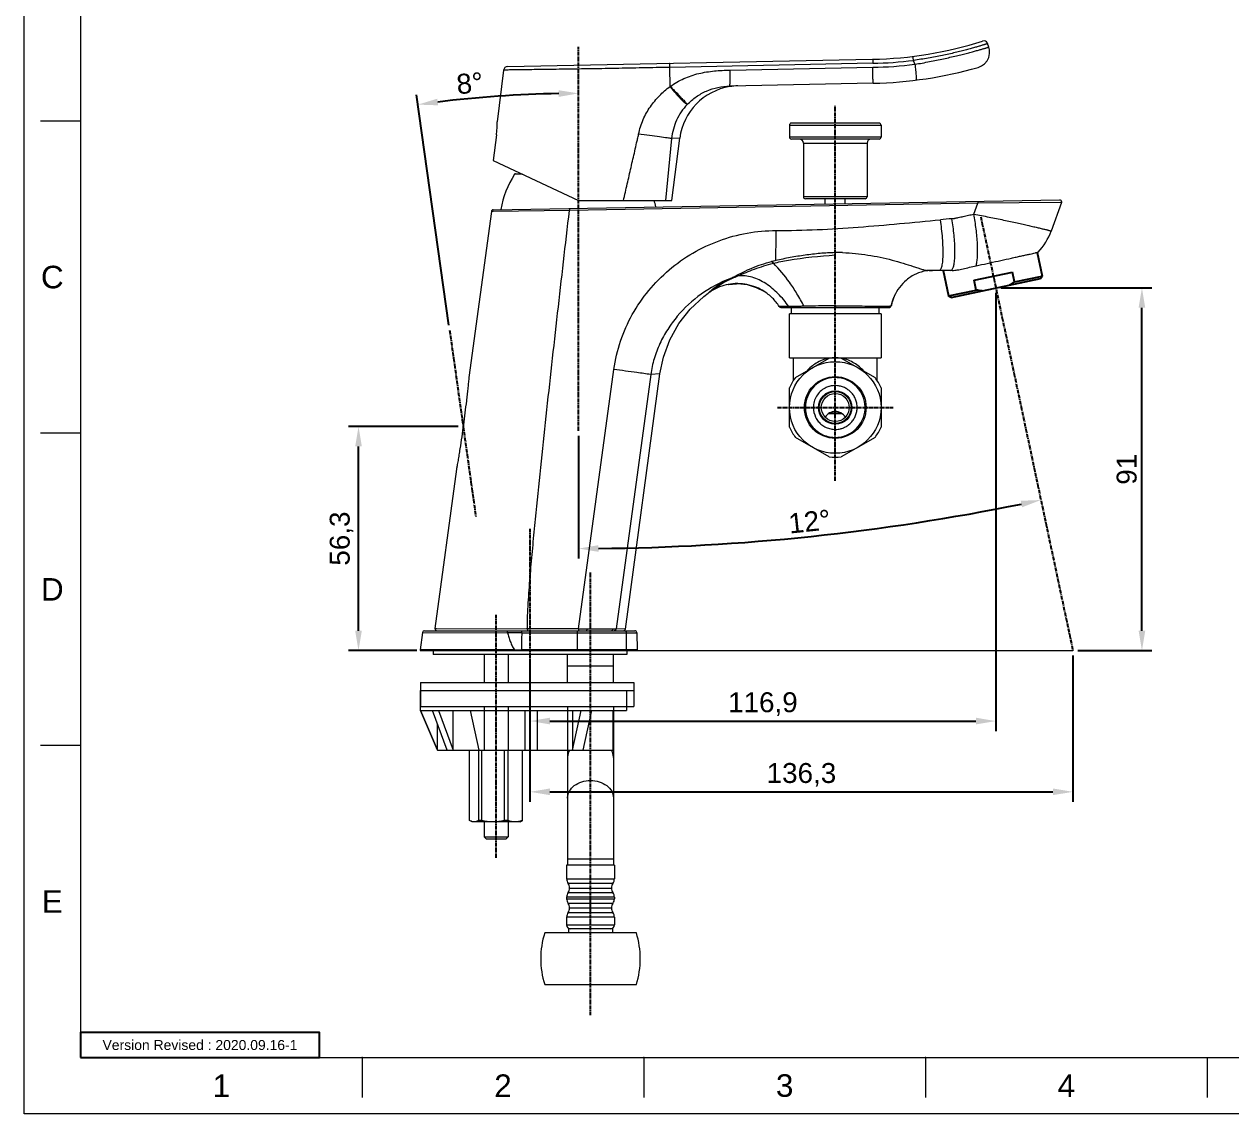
# Model space of a CAD drawing. Header units: millimetres. Extents: x 1433 to 2026, y -1135 to -715.
# Drawn here: x 1432.5 to 1735.4, y -1135.2 to -861.6 of the extents above; entities that cross this region are included whole.
import ezdxf

# ---------------------------------------------------------------- set-up
doc = ezdxf.new("R2010")
doc.units = ezdxf.units.MM
doc.header["$LTSCALE"] = 0.1
doc.linetypes.add('CENTER2', pattern=[28.575, 19.05, -3.175, 3.175, -3.175])
doc.linetypes.add('CENTERX2', pattern=[101.6, 63.5, -12.7, 12.7, -12.7])
doc.layers.get('0').update_dxf_attribs({"lineweight": 13})
for name, color, linetype in [('1', 7, 'Continuous'), ('CENTER', 1, 'CENTERX2'), ('DEF_LAYER_ASSEM_MEMBER', 7, 'Continuous'), ('FORM', 7, 'Continuous'), ('TEXT', 2, 'Continuous')]:
    doc.layers.add(name, color=color, linetype=linetype)
doc.layers.add('DIM', color=3, linetype='Continuous', lineweight=9)
doc.styles.get("Standard").update_dxf_attribs({"font": 'arial.ttf'})
doc.dimstyles.new('ISO-25', dxfattribs={"dimtxt": 2.5, "dimasz": 2.5, "dimexe": 1.25, "dimexo": 0.625, "dimtad": 1, "dimtxsty": 'Standard', "dimcen": 2.5, "dimadec": 0, "dimazin": 0, "dimtfac": 1, "dimtmove": 0, "dimatfit": 3, "dimfxl": 0, "dimarcsym": 0})

# ---------------------------------------------------------------- blocks, each defined once
blk = doc.blocks.new('*D6')
at = {"layer": 'Defpoints', "color": 0}
for p in [(1571.68, -867.35), (1558.19, -879.33), (1539.3, -938.43), (1571.68, -963.74), (1545.88, -985.24)]:
    blk.add_point(p, dxfattribs=at)
at = {"layer": 'DIM', "color": 0, "lineweight": -2}
blk.add_line((1539.13, -937.19), (1531, -879.36), dxfattribs=at)
blk.add_arc((1571.68, -1168.79), 289.77, 90.9886, 97.0114, dxfattribs=at)
at = {"layer": 'DIM', "color": 0}
for points in [[(1566.67, -878.22), (1566.68, -879.89), (1571.68, -879.01)], [(1536.41, -882.01), (1536.2, -880.35), (1531.35, -881.83)]]:
    blk.add_solid(points, dxfattribs=at)
at = {"layer": 'DIM', "color": 0, "insert": (1544.37, -876.48), "char_height": 5, "attachment_point": 5, "rotation": 5.3375}
blk.add_mtext('8°', dxfattribs=at)
blk = doc.blocks.new('*D7')
at = {"layer": 'Defpoints', "color": 0}
for p in [(1516.44, -962.63), (1542.7, -962.63), (1532.3, -1018.88)]:
    blk.add_point(p, dxfattribs=at)
at = {"layer": 'DIM', "color": 0, "lineweight": -2}
for p, q in [((1541.45, -962.63), (1513.94, -962.63)), ((1516.44, -1013.88), (1516.44, -967.63)), ((1531.05, -1018.88), (1513.94, -1018.88))]:
    blk.add_line(p, q, dxfattribs=at)
at = {"layer": 'DIM', "color": 0}
for points in [[(1515.6, -967.63), (1517.27, -967.63), (1516.44, -962.63)], [(1515.6, -1013.88), (1517.27, -1013.88), (1516.44, -1018.88)]]:
    blk.add_solid(points, dxfattribs=at)
at = {"layer": 'DIM', "color": 0, "insert": (1512.18, -990.76), "char_height": 5, "attachment_point": 5, "rotation": 90}
blk.add_mtext('56,3', dxfattribs=at)
blk = doc.blocks.new('*D14')
at = {"layer": 'Defpoints', "color": 0}
for p in [(1676.41, -927.83), (1559.48, -1019.88), (1676.41, -1036.56)]:
    blk.add_point(p, dxfattribs=at)
at = {"layer": 'DIM', "color": 0, "lineweight": -2}
for p, q in [((1676.41, -929.08), (1676.41, -1039.06)), ((1559.48, -1021.13), (1559.48, -1039.06)), ((1564.48, -1036.56), (1671.41, -1036.56))]:
    blk.add_line(p, q, dxfattribs=at)
at = {"layer": 'DIM', "color": 0}
for points in [[(1564.48, -1035.72), (1564.48, -1037.39), (1559.48, -1036.56)], [(1671.41, -1035.72), (1671.41, -1037.39), (1676.41, -1036.56)]]:
    blk.add_solid(points, dxfattribs=at)
at = {"layer": 'DIM', "color": 0, "insert": (1617.94, -1032.3), "char_height": 5, "attachment_point": 5}
blk.add_mtext('116,9', dxfattribs=at)
blk = doc.blocks.new('*D15')
at = {"layer": 'Defpoints', "color": 0}
for p in [(1695.76, -1018.88), (1559.48, -1021.13), (1695.76, -1054.32)]:
    blk.add_point(p, dxfattribs=at)
at = {"layer": 'DIM', "color": 0, "lineweight": -2}
for p, q in [((1695.76, -1020.13), (1695.76, -1056.82)), ((1559.48, -1022.38), (1559.48, -1056.82)), ((1564.48, -1054.32), (1690.76, -1054.32))]:
    blk.add_line(p, q, dxfattribs=at)
at = {"layer": 'DIM', "color": 0}
for points in [[(1564.48, -1053.48), (1564.48, -1055.15), (1559.48, -1054.32)], [(1690.76, -1053.48), (1690.76, -1055.15), (1695.76, -1054.32)]]:
    blk.add_solid(points, dxfattribs=at)
at = {"layer": 'DIM', "color": 0, "insert": (1627.62, -1050.06), "char_height": 5, "attachment_point": 5}
blk.add_mtext('136,3', dxfattribs=at)
blk = doc.blocks.new('*D16')
at = {"layer": 'Defpoints', "color": 0}
for p in [(1676.41, -927.83), (1713.09, -927.83), (1695.76, -1018.88)]:
    blk.add_point(p, dxfattribs=at)
at = {"layer": 'DIM', "color": 0, "lineweight": -2}
for p, q in [((1677.66, -927.83), (1715.59, -927.83)), ((1713.09, -1013.88), (1713.09, -932.83)), ((1697.01, -1018.88), (1715.59, -1018.88))]:
    blk.add_line(p, q, dxfattribs=at)
at = {"layer": 'DIM', "color": 0}
for points in [[(1712.25, -932.83), (1713.92, -932.83), (1713.09, -927.83)], [(1712.25, -1013.88), (1713.92, -1013.88), (1713.09, -1018.88)]]:
    blk.add_solid(points, dxfattribs=at)
at = {"layer": 'DIM', "color": 0, "insert": (1709.28, -973.36), "char_height": 5, "attachment_point": 5, "rotation": 90}
blk.add_mtext('91', dxfattribs=at)
blk = doc.blocks.new('*D18')
at = {"layer": 'Defpoints', "color": 0}
for p in [(1571.68, -867.35), (1672.61, -909.97), (1571.68, -963.74), (1610.61, -991.9), (1695.76, -1018.88)]:
    blk.add_point(p, dxfattribs=at)
at = {"layer": 'DIM', "color": 0, "lineweight": -2}
blk.add_line((1571.68, -964.99), (1571.68, -995.76), dxfattribs=at)
blk.add_arc((1571.68, -435.09), 558.17, 270.5132, 281.4868, dxfattribs=at)
at = {"layer": 'DIM', "color": 0}
for points in [[(1682.66, -981.27), (1683, -982.9), (1687.73, -981.07)], [(1576.68, -994.08), (1576.67, -992.41), (1571.68, -993.26)]]:
    blk.add_solid(points, dxfattribs=at)
at = {"layer": 'DIM', "color": 0, "insert": (1629.63, -986.47), "char_height": 5, "attachment_point": 5, "rotation": 6}
blk.add_mtext('12°', dxfattribs=at)

msp = doc.modelspace()

# ---------------------------------------------------------------- linework, layer by layer
for p, q in [((1446.643, -729.292), (1446.643, -1121.009)), ((1446.643, -885.979), (1436.643, -885.979)), ((1446.643, -964.322), (1436.643, -964.322)), ((1446.643, -1042.665), (1436.643, -1042.665)), ((1446.643, -1121.009), (2012.3, -1121.009)), ((1517.351, -1121.009), (1517.351, -1131.009)), ((1588.058, -1121.009), (1588.058, -1131.009)), ((1658.765, -1121.009), (1658.765, -1131.009)), ((1729.472, -1121.009), (1729.472, -1131.009))]:
    msp.add_line(p, q)
at = {"color": 7, "linetype": 'Continuous'}
for p, q in [((1674.651, -867.393), (1674.361, -866.516)), ((1553.83, -872.294), (1645.479, -870.461)), ((1645.544, -871.461), (1594.597, -872.479)), ((1656.082, -871.708), (1655.742, -870.725)), ((1552.858, -873.168), (1551.214, -886.135)), ((1594.68, -877.252), (1594.597, -872.479)), ((1609.71, -873.18), (1645.519, -872.464)), ((1594.642, -877.277), (1594.813, -877.449)), ((1594.813, -877.449), (1594.702, -877.287)), ((1645.599, -876.459), (1609.608, -877.179)), ((1624.603, -886.974), (1624.603, -889.974)), ((1624.603, -886.974), (1647.603, -886.974)), ((1647.103, -886.474), (1625.103, -886.474)), ((1647.603, -886.974), (1647.603, -889.974)), ((1551.064, -889.385), (1550.224, -895.882)), ((1595.032, -890.363), (1593.459, -905.884)), ((1597.091, -890.258), (1595.031, -890.363)), ((1595.12, -905.885), (1597.091, -890.258)), ((1647.603, -889.974), (1624.603, -889.974)), ((1647.103, -890.474), (1625.103, -890.474)), ((1628.103, -891.474), (1628.103, -904.974)), ((1628.103, -891.474), (1644.103, -891.474)), ((1644.103, -891.474), (1644.103, -904.974)), ((1550.224, -895.882), (1571.675, -905.885)), ((1557.605, -899.323), (1555.586, -899.323)), ((1555.839, -899.185), (1557.307, -899.185)), ((1644.103, -904.974), (1628.103, -904.974)), ((1643.603, -905.474), (1628.603, -905.474)), ((1633.605, -906.766), (1633.605, -905.474)), ((1638.605, -906.679), (1638.605, -905.474)), ((1549.782, -908.654), (1544.15, -950.31)), ((1550.149, -908.648), (1549.782, -908.654)), ((1550.24, -908.647), (1550.149, -908.648)), ((1569.387, -908.375), (1550.24, -908.647)), ((1550.269, -908.221), (1692.444, -905.739)), ((1671.898, -906.598), (1569.387, -908.388)), ((1571.675, -905.885), (1595.12, -905.885)), ((1670.9, -909.341), (1671.898, -906.598)), ((1692.624, -906.412), (1671.898, -906.598)), ((1692.922, -906.41), (1690.318, -913.564)), ((1692.922, -906.41), (1692.624, -906.412)), ((1636.084, -918.988), (1636.086, -919.564)), ((1665.491, -923.433), (1659.21, -923.433)), ((1659.383, -923.437), (1659.341, -923.438)), ((1659.341, -923.438), (1659.375, -923.437)), ((1659.707, -923.468), (1659.632, -923.474)), ((1659.707, -923.468), (1659.864, -923.457)), ((1659.717, -923.468), (1659.805, -923.461)), ((1659.805, -923.461), (1660.204, -923.441)), ((1660.204, -923.441), (1660.547, -923.434)), ((1609.246, -926.973), (1611.597, -926.761)), ((1609.27, -926.968), (1611.348, -926.783)), ((1611.594, -926.761), (1613.957, -926.996)), ((1604.207, -929.138), (1604.429, -928.941)), ((1604.288, -929.082), (1604.208, -929.139)), ((1604.287, -929.082), (1604.84, -928.709)), ((1604.84, -928.709), (1605.005, -928.605)), ((1604.93, -928.515), (1604.956, -928.494)), ((1605.035, -928.586), (1604.998, -928.609)), ((1609.27, -926.968), (1609.246, -926.973)), ((1613.957, -926.996), (1616.286, -927.697)), ((1616.286, -927.697), (1618.184, -928.672)), ((1618.184, -928.672), (1618.173, -928.666)), ((1622.473, -932.727), (1649.682, -932.727)), ((1625.105, -934.356), (1625.105, -932.727)), ((1636.155, -932.316), (1636.15, -932.727)), ((1647.105, -934.356), (1647.105, -932.727)), ((1650.189, -932.248), (1650.172, -932.327)), ((1650.188, -932.25), (1650.195, -932.219)), ((1650.189, -932.248), (1650.219, -932.11)), ((1650.933, -929.942), (1650.892, -930.035)), ((1624.605, -945.356), (1624.605, -934.356)), ((1647.605, -934.356), (1624.605, -934.356)), ((1647.605, -934.356), (1647.605, -945.356)), ((1624.605, -945.356), (1647.605, -945.356)), ((1625.605, -951.114), (1625.605, -945.356)), ((1626.113, -950.346), (1634.598, -945.447)), ((1637.613, -945.447), (1646.098, -950.346)), ((1646.605, -951.114), (1646.605, -945.356)), ((1544.147, -950.336), (1544.123, -950.544)), ((1544.147, -950.336), (1544.15, -950.31)), ((1571.673, -1013.385), (1580.54, -948.299)), ((1589.787, -949.582), (1581.071, -1013.449)), ((1583.418, -1013.451), (1592.077, -949.414)), ((1592.077, -949.414), (1589.787, -949.582)), ((1624.605, -962.755), (1624.605, -952.957)), ((1647.605, -952.957), (1647.605, -962.755)), ((1634.471, -959.356), (1637.74, -959.356)), ((1634.834, -959.156), (1637.376, -959.156)), ((1634.598, -970.265), (1626.113, -965.366)), ((1646.098, -965.366), (1637.613, -970.265)), ((1541.032, -973.373), (1535.631, -1013.318)), ((1532.469, -1014.317), (1531.882, -1018.657)), ((1532.471, -1014.317), (1553.809, -1014.372)), ((1532.967, -1013.885), (1585.781, -1013.885)), ((1535.631, -1013.318), (1535.985, -1013.319)), ((1535.985, -1013.319), (1558.643, -1013.385)), ((1557.425, -1014.376), (1553.809, -1014.372)), ((1557.425, -1014.376), (1557.425, -1013.885)), ((1557.425, -1014.376), (1586.281, -1014.376)), ((1558.935, -1013.385), (1558.643, -1013.385)), ((1571.673, -1013.385), (1558.935, -1013.385)), ((1571.354, -1013.885), (1571.354, -1018.885)), ((1571.673, -1013.385), (1573.8, -1013.399)), ((1573.8, -1013.399), (1580.329, -1013.443)), ((1580.329, -1013.443), (1581.071, -1013.449)), ((1583.418, -1013.452), (1581.071, -1013.449)), ((1582.923, -1013.885), (1583.084, -1013.857)), ((1583.746, -1018.681), (1583.674, -1014.376)), ((1586.281, -1014.376), (1586.356, -1018.681)), ((1555.572, -1018.677), (1531.884, -1018.657)), ((1532.083, -1018.885), (1586.156, -1018.885)), ((1535.175, -1018.885), (1535.175, -1019.885)), ((1583.775, -1019.885), (1535.176, -1019.885)), ((1547.975, -1019.885), (1547.975, -1026.885)), ((1553.975, -1019.885), (1553.975, -1026.885)), ((1555.572, -1018.682), (1557.392, -1018.682)), ((1557.392, -1018.885), (1557.392, -1018.681)), ((1586.356, -1018.681), (1557.392, -1018.681)), ((1568.925, -1026.885), (1568.925, -1019.885)), ((1580.425, -1026.885), (1580.425, -1019.885)), ((1583.775, -1018.885), (1583.775, -1019.885)), ((1568.925, -1022.713), (1580.425, -1022.713)), ((1531.991, -1033.885), (1531.991, -1028.885)), ((1583.741, -1028.885), (1583.741, -1033.885)), ((1547.975, -1032.885), (1547.975, -1043.885)), ((1553.975, -1032.885), (1553.975, -1043.885)), ((1568.925, -1032.885), (1568.925, -1072.713)), ((1580.425, -1032.885), (1580.425, -1072.713)), ((1536.241, -1043.885), (1531.991, -1033.885)), ((1531.991, -1033.885), (1583.741, -1033.885)), ((1532.031, -1033.885), (1536.289, -1043.885)), ((1538.681, -1043.885), (1534.994, -1033.885)), ((1536.494, -1033.885), (1540.181, -1043.885)), ((1540.181, -1043.885), (1540.181, -1033.885)), ((1546.716, -1043.885), (1544.587, -1033.885)), ((1558.241, -1043.885), (1558.241, -1033.885)), ((1561.241, -1033.885), (1561.241, -1043.885)), ((1570.168, -1033.885), (1570.168, -1043.885)), ((1570.168, -1043.885), (1572.296, -1033.885)), ((1574.894, -1033.885), (1572.766, -1043.885)), ((1580.241, -1033.885), (1580.241, -1043.885)), ((1580.368, -1043.885), (1580.368, -1033.885)), ((1536.289, -1043.885), (1536.289, -1037.398)), ((1536.241, -1043.885), (1580.368, -1043.885)), ((1544.335, -1061.509), (1544.335, -1043.885)), ((1546.532, -1043.885), (1546.532, -1061.509)), ((1547.352, -1061.509), (1547.352, -1043.885)), ((1553.038, -1043.885), (1553.038, -1061.509)), ((1553.992, -1061.509), (1553.992, -1043.885)), ((1557.482, -1043.885), (1557.482, -1061.509)), ((1557.616, -1061.509), (1557.616, -1043.885)), ((1544.477, -1061.597), (1544.335, -1061.509)), ((1544.975, -1061.885), (1544.469, -1061.592)), ((1556.975, -1061.885), (1544.976, -1061.885)), ((1547.352, -1061.509), (1546.532, -1061.509)), ((1547.975, -1061.885), (1547.975, -1065.585)), ((1553.992, -1061.509), (1553.038, -1061.509)), ((1553.975, -1061.885), (1553.975, -1065.585)), ((1556.975, -1061.885), (1557.482, -1061.592)), ((1557.474, -1061.597), (1557.616, -1061.509)), ((1557.474, -1061.597), (1557.48, -1061.593)), ((1557.48, -1061.593), (1557.482, -1061.592)), ((1557.616, -1061.509), (1557.482, -1061.509)), ((1548.475, -1066.085), (1547.975, -1065.585)), ((1547.975, -1065.585), (1553.975, -1065.585)), ((1548.475, -1066.085), (1553.475, -1066.085)), ((1553.475, -1066.085), (1553.975, -1065.585)), ((1580.425, -1071.201), (1568.925, -1071.201)), ((1568.675, -1072.713), (1568.675, -1076.151)), ((1580.675, -1072.713), (1568.676, -1072.713)), ((1580.675, -1072.713), (1580.675, -1076.151)), ((1568.675, -1076.151), (1580.675, -1076.151)), ((1580.3, -1077.317), (1569.05, -1077.317)), ((1580.675, -1080.774), (1568.675, -1080.774)), ((1568.675, -1080.774), (1568.675, -1081.151)), ((1568.675, -1081.151), (1580.675, -1081.151)), ((1569.05, -1079.608), (1580.3, -1079.608)), ((1569.425, -1078.463), (1579.926, -1078.463)), ((1580.675, -1080.774), (1580.675, -1081.151)), ((1580.3, -1082.317), (1569.05, -1082.317)), ((1569.425, -1083.463), (1579.926, -1083.463)), ((1580.675, -1085.774), (1568.675, -1085.774)), ((1568.675, -1085.774), (1568.675, -1087.713)), ((1569.05, -1084.608), (1580.3, -1084.608)), ((1580.675, -1085.774), (1580.675, -1087.713)), ((1586.175, -1089.713), (1563.176, -1089.713)), ((1568.675, -1087.713), (1580.675, -1087.713)), ((1569.175, -1088.713), (1569.175, -1089.713)), ((1580.175, -1088.713), (1569.176, -1088.713)), ((1580.175, -1088.713), (1580.175, -1089.713)), ((1563.176, -1102.713), (1586.175, -1102.713))]:
    msp.add_line(p, q, dxfattribs=at)
msp.add_lwpolyline([(1432.502, -715.15), (2026.441, -715.15), (2026.441, -1135.15), (1432.502, -1135.15)], close=True)
for points in [[(1674.361, -866.516), (1674.298, -866.366), (1674.086, -866.09), (1673.792, -865.904), (1673.452, -865.83), (1673.108, -865.877)], [(1671.958, -872.492), (1672.836, -872.122), (1673.601, -871.555), (1674.21, -870.823), (1674.629, -869.968), (1674.834, -869.038), (1674.814, -868.086), (1674.651, -867.393)], [(1550.269, -908.221), (1550.09, -908.258), (1549.945, -908.348), (1549.844, -908.472), (1549.79, -908.61), (1549.782, -908.654)], [(1659.864, -923.457), (1660.231, -923.44), (1660.45, -923.436)], [(1612.535, -926.855), (1613.961, -926.997), (1615.011, -927.313)], [(1592.077, -949.414), (1592.964, -945.181), (1594.573, -940.851), (1596.839, -936.801), (1599.707, -933.146), (1603.096, -929.983), (1604.207, -929.137)], [(1650.219, -932.11), (1650.251, -931.972), (1650.284, -931.835), (1650.319, -931.7), (1650.354, -931.568), (1650.391, -931.437), (1650.429, -931.308), (1650.467, -931.182), (1650.507, -931.058), (1650.547, -930.937), (1650.587, -930.819), (1650.628, -930.703)], [(1650.628, -930.703), (1650.67, -930.59), (1650.711, -930.48), (1650.753, -930.373)], [(1650.753, -930.373), (1650.795, -930.269), (1650.836, -930.169), (1650.874, -930.077), (1650.893, -930.035)], [(1583.084, -1013.857), (1583.22, -1013.786), (1583.323, -1013.683), (1583.389, -1013.564), (1583.418, -1013.452)]]:
    msp.add_lwpolyline(points, dxfattribs=at)
for radius in [11.5, 7.75, 4.2, 4, 3.5]:
    msp.add_circle((1636.105, -957.856), radius, dxfattribs=at)
for centre, radius, start, end in [((1643.533, -773.181), 97.299, 271.14576, 287.69529), ((1553.85, -873.294), 1, 91.13903, 172.76967), ((1643.71, -773.112), 99.369, 271.04323, 277.15231), ((1643.574, -773.114), 98.366, 271.14779, 277.1055), ((1643.533, -773.181), 103.299, 271.14576, 285.96874), ((1603.929, -889.684), 15.498, 126.64236, 126.8162), ((1611.973, -892.135), 15, 99.01913, 172.81046), ((1611.976, -892.163), 15.028, 91.15081, 99.01388), ((1625.103, -886.974), 0.5, 90, 180), ((1647.103, -886.974), 0.5, 0, 90), ((1625.103, -889.974), 0.5, 180, 270), ((1627.103, -891.474), 1, 0, 90), ((1645.103, -891.474), 1, 90, 180), ((1647.103, -889.974), 0.5, 270, 0), ((1575.781, -912.184), 23.942, 147.50998, 170.38383), ((1555.839, -899.485), 0.3, 90, 147.50998), ((1628.603, -904.974), 0.5, 180, 270), ((1643.603, -904.974), 0.5, 270, 0), ((1567.57, -912.184), 23.942, 11.2709, 15.25591), ((1692.449, -906.239), 0.503, 340.05615, 359.9101), ((1710.611, -1414.458), 506.011, 95.12754, 95.45534), ((1676.223, -908.433), 15, 315.98238, 340), ((1637.064, -958.975), 39.999, 88.71966, 91.39672), ((1630.206, -961.96), 41.959, 102.43807, 103.90052), ((1600.024, -942.413), 29.203, 45.29645, 46.49864), ((1660.458, -933.012), 9.572, 96.40767, 98.3003), ((1660.51, -933.469), 10.032, 95.02283, 96.41106), ((1660.588, -934.505), 11.07, 90.71528, 94.56479), ((1660.608, -935.367), 11.933, 90.29102, 90.75612), ((1618.976, -945.604), 22.121, 114.99132, 128.61198), ((1611.543, -939.287), 12.527, 89.83019, 100.45054), ((1611.54, -939.262), 12.502, 89.51229, 89.81891), ((1611.539, -939.27), 12.51, 78.88265, 89.50611), ((1612.88, -941.16), 14.823, 124.49841, 125.42853), ((1618.59, -945.12), 21.502, 130.38508, 131.19363), ((1611.787, -939.561), 12.886, 122.73918, 124.51879), ((1618.831, -945.413), 21.881, 129.44413, 130.37123), ((1610.786, -938.01), 11.039, 121.61769, 122.72208), ((1618.649, -945.183), 21.588, 128.63187, 129.36945), ((1611.54, -939.261), 12.5, 100.57621, 121.35769), ((1611.523, -939.313), 12.554, 68.01824, 78.8474), ((1611.525, -939.303), 12.545, 67.39374, 68.01248), ((1611.541, -939.266), 12.504, 57.96501, 67.39437), ((1622.473, -932.227), 0.5, 212.94425, 270.00004), ((1649.682, -932.227), 0.5, 270.04442, 348.46063), ((1661.677, -934.68), 11.742, 163.72964, 168.04884), ((1661.645, -934.671), 11.709, 158.79409, 163.72811), ((1661.614, -934.659), 11.676, 156.66622, 158.79191), ((1636.105, -957.856), 12.5, 83.07387, 96.9261), ((1636.105, -957.856), 12.5, 143.07391, 156.92609), ((1636.105, -957.856), 7.5, 329.28476, 139.45311), ((1636.105, -957.856), 12.5, 23.07379, 36.92612), ((1636.115, -957.862), 7.511, 139.46731, 158.77082), ((1636.054, -957.784), 5.413, 106.88048, 117.24685), ((1636.116, -957.974), 5.613, 105.657, 106.91979), ((1636.111, -957.857), 7.505, 158.79317, 179.99316), ((1636.105, -957.856), 5.5, 180, 180.64875), ((1636.033, -957.832), 5.426, 180.25191, 180.90017), ((1636.105, -961.856), 3, 32.15205, 147.84669), ((1636.105, -957.856), 12.5, 203.0739, 216.9288), ((1636.075, -957.71), 5.643, 283.80118, 286.87134), ((1636.077, -957.717), 5.636, 286.87192, 287.16684), ((1636.088, -957.753), 5.599, 287.16179, 292.31732), ((1636.096, -957.848), 7.512, 309.58721, 329.2687), ((1636.105, -957.856), 12.5, 323.07388, 336.92612), ((1636.103, -957.852), 7.504, 284.78676, 308.09952), ((1636.125, -957.881), 7.468, 308.11044, 309.58252), ((1636.105, -957.856), 12.5, 263.07387, 276.92628), ((1532.966, -1014.385), 0.5, 89.96125, 172.21875), ((1536.127, -1013.384), 0.5, 172.33052, 269.98474), ((1585.781, -1014.385), 0.5, 1, 90), ((1532.082, -1018.685), 0.2, 172.11418, 270.12989), ((1586.156, -1018.685), 0.2, 270, 1), ((1555.936, -1058.939), 3.071, 300.2447, 301.03744), ((1555.809, -1058.731), 3.314, 301.05327, 303.03939), ((1570.675, -1076.151), 2, 180, 215.65909), ((1567.425, -1078.483), 2, 0.59003, 35.65909), ((1581.925, -1078.483), 2, 144.34091, 179.40997), ((1578.675, -1076.151), 2, 324.34091, 0), ((1570.675, -1080.774), 2, 144.34091, 180), ((1570.675, -1081.151), 2, 180, 215.65909), ((1567.425, -1078.442), 2, 324.34091, 359.40997), ((1581.925, -1078.442), 2, 180.59003, 215.65909), ((1578.675, -1080.774), 2, 0, 35.65909), ((1578.675, -1081.151), 2, 324.34091, 0), ((1567.425, -1083.483), 2, 0.59003, 35.65909), ((1567.425, -1083.442), 2, 324.34091, 359.40997), ((1581.925, -1083.483), 2, 144.34091, 179.40997), ((1581.925, -1083.442), 2, 180.59003, 215.65909), ((1570.675, -1085.774), 2, 144.34091, 180), ((1578.675, -1085.774), 2, 0, 35.65909), ((1583.8, -1096.213), 21.625, 162.50768, 197.49232), ((1569.675, -1087.713), 1, 180, 270), ((1579.675, -1087.713), 1, 270, 0), ((1565.55, -1096.213), 21.625, 342.50768, 17.49232)]:
    msp.add_arc(centre, radius, start, end, dxfattribs=at)
for points, knots in [([(1674.361, -866.516), (1674.361, -866.517), (1674.351, -866.517), (1674.337, -866.525), (1674.309, -866.532), (1674.271, -866.545), (1674.222, -866.56), (1674.136, -866.588), (1674.001, -866.631), (1673.807, -866.692), (1673.57, -866.766), (1673.292, -866.852), (1672.839, -866.992), (1672.172, -867.193), (1671.256, -867.462), (1670.191, -867.763), (1668.985, -868.09), (1667.648, -868.435), (1665.643, -868.925), (1662.906, -869.53), (1659.411, -870.186), (1656.984, -870.557), (1655.742, -870.725)], [0, 0, 0, 0, 0.0002984, 0.0011932, 0.0026838, 0.0047696, 0.0074494, 0.0107214, 0.0190347, 0.0296905, 0.0426646, 0.057927, 0.0754431, 0.1170705, 0.167166, 0.2252709, 0.2908513, 0.3633019, 0.4419506, 0.6148561, 0.8031574, 1, 1, 1, 1]), ([(1656.082, -871.708), (1657.317, -871.501), (1659.727, -871.065), (1663.204, -870.352), (1665.93, -869.728), (1667.931, -869.238), (1669.265, -868.897), (1670.471, -868.578), (1671.537, -868.289), (1672.455, -868.032), (1673.123, -867.841), (1673.577, -867.71), (1673.857, -867.628), (1674.094, -867.558), (1674.289, -867.501), (1674.425, -867.461), (1674.512, -867.435), (1674.561, -867.421), (1674.598, -867.409), (1674.627, -867.402), (1674.641, -867.395), (1674.651, -867.395), (1674.651, -867.393)], [0, 0, 0, 0, 0.1969171, 0.3852092, 0.5580697, 0.6366951, 0.7091301, 0.7747068, 0.8328103, 0.8829087, 0.9245422, 0.9420621, 0.9573261, 0.9703036, 0.9809649, 0.9892804, 0.9925516, 0.9952304, 0.9973155, 0.9988062, 0.9997013, 1, 1, 1, 1]), ([(1594.598, -872.479), (1594.596, -872.352), (1594.591, -872.166), (1594.582, -871.931), (1594.574, -871.781), (1594.566, -871.658), (1594.557, -871.568), (1594.549, -871.511), (1594.543, -871.488), (1594.539, -871.479), (1594.537, -871.48)], [0, 0, 0, 0, 0.3813575, 0.5536613, 0.7047394, 0.8288955, 0.9213059, 0.9786024, 0.9935699, 1, 1, 1, 1]), ([(1645.479, -870.461), (1645.481, -870.461), (1645.485, -870.469), (1645.492, -870.492), (1645.5, -870.549), (1645.509, -870.639), (1645.518, -870.762), (1645.526, -870.912), (1645.537, -871.147), (1645.542, -871.333), (1645.544, -871.46)], [0, 0, 0, 0, 0.0065546, 0.0215733, 0.0788887, 0.17126, 0.2953623, 0.446379, 0.6186513, 1, 1, 1, 1]), ([(1655.742, -870.725), (1655.726, -870.598), (1655.701, -870.413), (1655.666, -870.179), (1655.643, -870.03), (1655.621, -869.908), (1655.603, -869.819), (1655.588, -869.763), (1655.58, -869.74), (1655.574, -869.732), (1655.572, -869.732)], [0, 0, 0, 0, 0.3808801, 0.5531014, 0.7042173, 0.8284748, 0.9210199, 0.9784337, 0.9934678, 1, 1, 1, 1]), ([(1656.082, -871.708), (1656.114, -871.965), (1656.175, -872.469), (1656.257, -873.201), (1656.325, -873.877), (1656.378, -874.47), (1656.409, -874.902), (1656.424, -875.189), (1656.429, -875.356), (1656.43, -875.487), (1656.425, -875.586), (1656.419, -875.64), (1656.406, -875.675), (1656.398, -875.676)], [0, 0, 0, 0, 0.1946511, 0.3816966, 0.5539558, 0.7049457, 0.8289197, 0.8792795, 0.9212217, 0.9543828, 0.9784969, 0.9934753, 1, 1, 1, 1]), ([(1594.598, -872.479), (1592.32, -872.524), (1587.763, -872.615), (1582.068, -872.724), (1577.513, -872.819), (1573.035, -872.88), (1567.747, -872.951), (1562.056, -873.029), (1557.99, -873.086), (1555.444, -873.125), (1554.166, -873.143), (1553.353, -873.158), (1552.968, -873.163), (1552.858, -873.168)], [0, 0, 0, 0, 0.1637434, 0.3274843, 0.4093665, 0.4911452, 0.6492966, 0.7894537, 0.9001853, 0.9415231, 0.9723833, 0.9920429, 1, 1, 1, 1]), ([(1594.702, -877.287), (1595.758, -876.499), (1598.058, -875.163), (1601.833, -873.917), (1605.755, -873.316), (1608.392, -873.206), (1609.71, -873.18)], [0, 0, 0, 0, 0.2498595, 0.4997977, 0.7498468, 1, 1, 1, 1]), ([(1609.608, -877.179), (1609.616, -877.179), (1609.631, -877.151), (1609.642, -877.102), (1609.658, -877.01), (1609.671, -876.884), (1609.684, -876.717), (1609.701, -876.421), (1609.716, -875.966), (1609.726, -875.342), (1609.728, -874.642), (1609.723, -873.913), (1609.715, -873.423), (1609.71, -873.18)], [0, 0, 0, 0, 0.0057884, 0.0191114, 0.0412884, 0.0730344, 0.1147774, 0.1661415, 0.2954001, 0.4548234, 0.6332309, 0.8185067, 1, 1, 1, 1]), ([(1645.599, -876.459), (1645.6, -876.459), (1645.598, -876.449), (1645.601, -876.438), (1645.599, -876.412), (1645.6, -876.38), (1645.599, -876.337), (1645.598, -876.261), (1645.596, -876.144), (1645.592, -875.977), (1645.587, -875.776), (1645.581, -875.543), (1645.573, -875.176), (1645.563, -874.656), (1645.55, -873.974), (1645.535, -873.234), (1645.524, -872.724), (1645.519, -872.464)], [0, 0, 0, 0, 0.0012212, 0.0048387, 0.0108453, 0.019228, 0.0299735, 0.0430582, 0.0760903, 0.1180078, 0.168418, 0.2268291, 0.2927031, 0.4442138, 0.6171107, 0.8048034, 1, 1, 1, 1]), ([(1586.745, -889.253), (1587.001, -887.999), (1587.757, -885.582), (1589.582, -882.328), (1591.897, -879.543), (1593.7, -877.981), (1594.641, -877.277)], [0, 0, 0, 0, 0.2620322, 0.5139315, 0.7591745, 1, 1, 1, 1]), ([(1594.702, -877.287), (1594.962, -877.545), (1595.472, -878.053), (1596.216, -878.795), (1596.897, -879.503), (1597.508, -880.146), (1598.029, -880.705), (1598.446, -881.164), (1598.747, -881.509), (1598.905, -881.703), (1598.959, -881.782)], [0, 0, 0, 0, 0.1773678, 0.3486647, 0.5088622, 0.6534266, 0.7780419, 0.8791262, 0.9538471, 1, 1, 1, 1]), ([(1598.959, -881.782), (1598.865, -881.758), (1598.647, -881.625), (1598.295, -881.348), (1597.849, -880.94), (1597.327, -880.415), (1596.748, -879.783), (1595.888, -878.795), (1595.241, -878.004), (1594.813, -877.449)], [0, 0, 0, 0, 0.0483742, 0.1236771, 0.2245337, 0.348284, 0.4918045, 0.6511457, 1, 1, 1, 1]), ([(1598.959, -881.782), (1599.647, -881.07), (1601.163, -879.775), (1604.632, -877.837), (1607.632, -877.219), (1609.608, -877.179)], [0, 0, 0, 0, 0.2503266, 0.5003013, 1, 1, 1, 1]), ([(1598.959, -881.782), (1597.852, -882.932), (1596.025, -885.633), (1595.194, -888.778), (1595.031, -890.363)], [0, 0, 0, 0, 0.5003903, 1, 1, 1, 1]), ([(1551.064, -889.385), (1551.091, -889.175), (1551.139, -888.762), (1551.19, -888.161), (1551.222, -887.606), (1551.235, -887.182), (1551.238, -886.882), (1551.238, -886.692), (1551.236, -886.529), (1551.233, -886.392), (1551.229, -886.285), (1551.225, -886.214), (1551.221, -886.173), (1551.219, -886.152), (1551.217, -886.142), (1551.216, -886.135), (1551.214, -886.135)], [0, 0, 0, 0, 0.1948092, 0.382382, 0.5552021, 0.7067412, 0.7726327, 0.8310912, 0.8815471, 0.9235093, 0.9566064, 0.9804889, 0.9889056, 0.9949557, 0.9986346, 1, 1, 1, 1]), ([(1582.945, -905.885), (1583.262, -904.508), (1583.897, -901.748), (1584.688, -898.296), (1585.317, -895.535), (1585.789, -893.483), (1586.174, -891.792), (1586.508, -890.388), (1586.664, -889.656), (1586.746, -889.253)], [0, 0, 0, 0, 0.2484215, 0.4979722, 0.6227947, 0.7463876, 0.8682911, 0.9277731, 1, 1, 1, 1]), ([(1595.031, -890.363), (1594.672, -890.307), (1593.667, -890.166), (1591.813, -889.913), (1589.411, -889.597), (1587.654, -889.37), (1586.746, -889.253)], [0, 0, 0, 0, 0.1305406, 0.3641881, 0.6712757, 1, 1, 1, 1]), ([(1558.86, -1011.78), (1558.883, -1009.615), (1559.134, -1005.288), (1559.648, -998.813), (1560.23, -992.342), (1561.058, -983.72), (1562.16, -972.949), (1563.542, -960.03), (1564.965, -947.115), (1566.901, -929.899), (1568.387, -916.992), (1569.387, -908.388)], [0, 0, 0, 0, 0.0624929, 0.124993, 0.1874935, 0.249994, 0.374995, 0.499996, 0.624997, 0.749998, 1, 1, 1, 1]), ([(1569.411, -907.887), (1569.407, -907.887), (1569.404, -907.906), (1569.397, -907.929), (1569.394, -907.977), (1569.388, -908.066), (1569.383, -908.206), (1569.395, -908.324), (1569.387, -908.388)], [0, 0, 0, 0, 0.0220777, 0.0798883, 0.1722352, 0.2959054, 0.6187435, 1, 1, 1, 1]), ([(1671.877, -906.098), (1671.88, -906.098), (1671.878, -906.117), (1671.884, -906.137), (1671.885, -906.187), (1671.889, -906.249), (1671.891, -906.328), (1671.895, -906.446), (1671.897, -906.537), (1671.898, -906.598)], [0, 0, 0, 0, 0.0173614, 0.0709352, 0.1640647, 0.2935796, 0.4534159, 0.632312, 1, 1, 1, 1]), ([(1692.952, -906.239), (1692.952, -906.111), (1692.843, -905.842), (1692.572, -905.737), (1692.443, -905.739)], [0, 0, 0, 0, 0.4998404, 1, 1, 1, 1]), ([(1621.254, -913.433), (1628.137, -913.433), (1638.469, -912.909), (1652.2, -911.723), (1659.07, -911.067), (1662.505, -910.738)], [0, 0, 0, 0, 0.4993473, 0.7496657, 1, 1, 1, 1]), ([(1662.191, -923.433), (1662.256, -923.433), (1662.402, -923.388), (1662.583, -923.204), (1662.742, -922.913), (1662.881, -922.504), (1662.998, -921.972), (1663.132, -921.026), (1663.209, -919.573), (1663.186, -917.579), (1663.051, -915.355), (1662.822, -913.047), (1662.618, -911.501), (1662.505, -910.738)], [0, 0, 0, 0, 0.0149469, 0.0333418, 0.0580431, 0.0907299, 0.1323646, 0.1830846, 0.3103868, 0.4665713, 0.6413432, 0.8226444, 1, 1, 1, 1]), ([(1665.387, -910.471), (1665.513, -910.46), (1665.703, -910.45), (1665.941, -910.401), (1666.109, -910.359), (1666.329, -910.31), (1666.609, -910.25), (1667.053, -910.151), (1667.599, -910.03), (1668.465, -909.835), (1669.561, -909.595), (1670.447, -909.422), (1670.9, -909.341)], [0, 0, 0, 0, 0.0672068, 0.1010857, 0.1293201, 0.1592683, 0.2211037, 0.2819516, 0.4017965, 0.5192785, 0.7546925, 1, 1, 1, 1]), ([(1665.49, -923.183), (1665.625, -923.007), (1665.84, -922.475), (1666.035, -921.479), (1666.149, -920.125), (1666.169, -918.467), (1666.094, -916.579), (1665.875, -913.881), (1665.606, -911.832), (1665.387, -910.471)], [0, 0, 0, 0, 0.0519326, 0.1307638, 0.2372768, 0.3683022, 0.5178916, 0.678176, 1, 1, 1, 1]), ([(1670.9, -909.341), (1672.176, -909.568), (1674.671, -910.035), (1677.737, -910.649), (1680.07, -911.157), (1681.699, -911.507), (1683.223, -911.844), (1684.626, -912.166), (1685.897, -912.462), (1687.024, -912.727), (1687.995, -912.961), (1688.703, -913.134), (1689.185, -913.255), (1689.481, -913.33), (1689.733, -913.394), (1689.94, -913.448), (1690.1, -913.492), (1690.205, -913.522), (1690.265, -913.541), (1690.295, -913.551), (1690.308, -913.557), (1690.319, -913.562), (1690.318, -913.564)], [0, 0, 0, 0, 0.1955601, 0.3831662, 0.4718091, 0.5559073, 0.6346593, 0.7073064, 0.773159, 0.8315876, 0.8820185, 0.9239602, 0.9416148, 0.957001, 0.9700809, 0.9808209, 0.9891949, 0.9951844, 0.9972812, 0.9987786, 0.9996788, 1, 1, 1, 1]), ([(1671.475, -922.28), (1671.568, -921.963), (1671.711, -921.222), (1671.877, -919.404), (1671.833, -916.649), (1671.503, -913.073), (1671.123, -910.583), (1670.9, -909.341)], [0, 0, 0, 0, 0.0760778, 0.1731028, 0.4203154, 0.7092302, 1, 1, 1, 1]), ([(1580.54, -948.299), (1580.869, -945.88), (1581.985, -941.11), (1584.982, -934.41), (1589.121, -928.368), (1594.274, -923.15), (1600.252, -918.917), (1606.883, -915.79), (1613.95, -913.862), (1618.824, -913.433), (1621.254, -913.433)], [0, 0, 0, 0, 0.1254823, 0.2500866, 0.375349, 0.500016, 0.6252084, 0.7500125, 0.8750447, 1, 1, 1, 1]), ([(1621.169, -920.986), (1621.203, -919.8), (1621.242, -917.283), (1621.254, -914.765), (1621.254, -913.433)], [0, 0, 0, 0, 0.4711606, 1, 1, 1, 1]), ([(1620.566, -921.657), (1621.819, -921.347), (1626.941, -920.293), (1632.162, -919.852), (1636.086, -919.564)], [0, 0, 0, 0, 0.2469427, 1, 1, 1, 1]), ([(1636.084, -918.988), (1634.821, -919.021), (1632.298, -919.159), (1628.54, -919.588), (1624.829, -920.207), (1622.379, -920.701), (1621.168, -920.982)], [0, 0, 0, 0, 0.2513804, 0.502564, 0.7526406, 1, 1, 1, 1]), ([(1637.957, -918.986), (1639.024, -919.014), (1641.148, -919.136), (1644.293, -919.546), (1647.361, -920.118), (1650.315, -920.818), (1653.086, -921.599), (1655.228, -922.293), (1656.761, -922.812), (1657.719, -923.124), (1658.515, -923.351), (1659, -923.433), (1659.212, -923.433)], [0, 0, 0, 0, 0.1468791, 0.2925342, 0.4361363, 0.5762293, 0.7101069, 0.8322747, 0.8860522, 0.9328529, 0.9709356, 1, 1, 1, 1]), ([(1671.475, -922.28), (1672.389, -922.089), (1674.233, -921.699), (1676.968, -921.108), (1679.206, -920.612), (1680.906, -920.231), (1682.074, -919.97), (1683.147, -919.732), (1684.11, -919.522), (1684.949, -919.338), (1685.653, -919.182), (1686.151, -919.069), (1686.474, -918.993), (1686.659, -918.949), (1686.803, -918.912), (1686.91, -918.888), (1686.97, -918.866), (1687.004, -918.863), (1687.01, -918.856)], [0, 0, 0, 0, 0.176156, 0.3552909, 0.5276928, 0.6084025, 0.6839586, 0.7533381, 0.8155842, 0.8698562, 0.9154072, 0.951621, 0.9660662, 0.9780065, 0.9873956, 0.994201, 0.9984064, 1, 1, 1, 1]), ([(1610.863, -924.943), (1612.274, -924.2), (1614.468, -923.083), (1617.598, -921.922), (1619.272, -921.437), (1620.126, -921.23)], [0, 0, 0, 0, 0.4780901, 0.7364797, 1, 1, 1, 1]), ([(1611.65, -924.825), (1613.03, -924.246), (1615.93, -922.996), (1618.954, -922.055), (1620.566, -921.657)], [0, 0, 0, 0, 0.4738378, 1, 1, 1, 1]), ([(1628.27, -932.448), (1627.711, -931.384), (1626.567, -929.328), (1624.138, -925.616), (1622.048, -923.123), (1620.566, -921.657)], [0, 0, 0, 0, 0.2710786, 0.529931, 1, 1, 1, 1]), ([(1665.067, -923.433), (1665.142, -923.433), (1665.313, -923.382), (1665.433, -923.257), (1665.49, -923.183)], [0, 0, 0, 0, 0.4488258, 1, 1, 1, 1]), ([(1665.491, -923.433), (1665.911, -923.434), (1666.816, -923.337), (1668.808, -922.924), (1670.37, -922.51), (1671.475, -922.28)], [0, 0, 0, 0, 0.2063448, 0.4452651, 1, 1, 1, 1]), ([(1609.63, -925.554), (1607.095, -926.529), (1602.248, -929.135), (1597.193, -933.799), (1593.969, -938.199), (1592.008, -941.779), (1590.564, -945.588), (1589.981, -948.24), (1589.787, -949.582)], [0, 0, 0, 0, 0.2500835, 0.5005347, 0.6261413, 0.7510963, 0.8751062, 1, 1, 1, 1]), ([(1605.035, -928.586), (1605.122, -928.534), (1605.341, -928.365), (1605.756, -928.052), (1606.342, -927.617), (1607.438, -926.861), (1608.767, -926.078), (1610.325, -925.355), (1611.201, -925.013), (1611.65, -924.825)], [0, 0, 0, 0, 0.0397008, 0.1082994, 0.2044931, 0.3259832, 0.6309523, 0.8086932, 1, 1, 1, 1]), ([(1609.631, -925.554), (1609.732, -925.508), (1610.146, -925.311), (1610.553, -925.101), (1610.863, -924.943)], [0, 0, 0, 0, 0.2413895, 1, 1, 1, 1]), ([(1624.453, -932.51), (1624.042, -931.939), (1623.196, -930.829), (1621.357, -928.809), (1619.295, -927.082), (1617.027, -925.796), (1615.276, -925.113), (1613.469, -924.748), (1612.249, -924.758), (1611.65, -924.825)], [0, 0, 0, 0, 0.1352779, 0.2679431, 0.524417, 0.6478389, 0.7675546, 0.8842402, 1, 1, 1, 1]), ([(1653.98, -925.855), (1653.325, -926.405), (1652.144, -927.667), (1651.278, -929.16), (1650.933, -929.942)], [0, 0, 0, 0, 0.499946, 1, 1, 1, 1]), ([(1622.053, -932.499), (1621.549, -931.738), (1620.406, -930.296), (1618.956, -929.157), (1618.184, -928.672)], [0, 0, 0, 0, 0.5000744, 1, 1, 1, 1]), ([(1624.454, -932.51), (1624.272, -932.511), (1623.931, -932.512), (1623.453, -932.513), (1623.042, -932.512), (1622.701, -932.509), (1622.461, -932.506), (1622.306, -932.502), (1622.217, -932.5), (1622.15, -932.499), (1622.094, -932.496), (1622.076, -932.499), (1622.052, -932.496), (1622.053, -932.499)], [0, 0, 0, 0, 0.2266513, 0.4263628, 0.5978936, 0.7401853, 0.8525155, 0.8972301, 0.9341613, 0.9631079, 0.9838578, 0.996203, 1, 1, 1, 1]), ([(1628.271, -932.447), (1627.907, -932.454), (1626.635, -932.478), (1625.362, -932.502), (1624.454, -932.51)], [0, 0, 0, 0, 0.2861857, 1, 1, 1, 1]), ([(1636.155, -932.316), (1635.46, -932.322), (1632.832, -932.352), (1630.205, -932.411), (1628.271, -932.447)], [0, 0, 0, 0, 0.264136, 1, 1, 1, 1]), ([(1636.155, -932.317), (1638.193, -932.301), (1641.858, -932.338), (1645.522, -932.422), (1647.148, -932.435)], [0, 0, 0, 0, 0.556348, 1, 1, 1, 1]), ([(1647.148, -932.435), (1647.581, -932.438), (1648.19, -932.44), (1648.944, -932.428), (1649.376, -932.413), (1649.711, -932.387), (1649.951, -932.367), (1650.09, -932.338), (1650.157, -932.335), (1650.172, -932.328)], [0, 0, 0, 0, 0.4293009, 0.6028856, 0.7465906, 0.8574385, 0.9360787, 0.9833455, 1, 1, 1, 1]), ([(1634.442, -945.515), (1633.883, -945.621), (1632.802, -945.936), (1631.325, -946.676), (1630.039, -947.604), (1629.295, -948.326), (1628.956, -948.701)], [0, 0, 0, 0, 0.2649982, 0.5200558, 0.7646538, 1, 1, 1, 1]), ([(1643.252, -948.698), (1642.913, -948.323), (1642.17, -947.603), (1640.884, -946.675), (1639.407, -945.936), (1638.327, -945.621), (1637.768, -945.515)], [0, 0, 0, 0, 0.2353574, 0.4799616, 0.7350154, 1, 1, 1, 1]), ([(1544.123, -950.544), (1544.076, -950.961), (1543.994, -951.853), (1543.841, -953.235), (1543.679, -954.698), (1543.453, -956.691), (1543.149, -959.203), (1542.759, -962.226), (1542.343, -965.246), (1541.965, -967.747), (1541.656, -969.721), (1541.42, -971.142), (1541.21, -972.353), (1541.086, -973.086), (1541.032, -973.37)], [0, 0, 0, 0, 0.0545376, 0.1167314, 0.1809896, 0.2461908, 0.3779322, 0.5104744, 0.6430923, 0.774878, 0.8398481, 0.9032279, 0.9623718, 1, 1, 1, 1]), ([(1589.787, -949.582), (1588.63, -949.411), (1585.547, -948.986), (1582.464, -948.561), (1580.54, -948.299)], [0, 0, 0, 0, 0.3760058, 1, 1, 1, 1]), ([(1633.576, -952.972), (1633.133, -953.201), (1632.308, -953.79), (1631.353, -954.965), (1630.74, -956.352), (1630.609, -957.357), (1630.61, -957.856)], [0, 0, 0, 0, 0.2499907, 0.5000212, 0.7500051, 1, 1, 1, 1]), ([(1638.214, -962.932), (1638.534, -962.801), (1639.151, -962.476), (1639.962, -961.819), (1640.635, -961.021), (1641.152, -960.115), (1641.491, -959.127), (1641.631, -958.092), (1641.572, -957.05), (1641.326, -956.036), (1640.896, -955.085), (1640.286, -954.236), (1639.529, -953.518), (1638.654, -952.95), (1637.688, -952.553), (1636.326, -952.287), (1635.265, -952.384), (1634.601, -952.57)], [0, 0, 0, 0, 0.0625299, 0.1250599, 0.1875957, 0.2501331, 0.3126632, 0.3751955, 0.4377308, 0.5002682, 0.562799, 0.6253292, 0.6878648, 0.7504014, 0.8129338, 0.875462, 1, 1, 1, 1]), ([(1628.606, -957.857), (1628.606, -958.427), (1628.736, -959.572), (1629.317, -961.196), (1630.251, -962.648), (1631.489, -963.85), (1632.967, -964.74), (1634.608, -965.272), (1636.327, -965.418), (1637.467, -965.253), (1638.019, -965.108)], [0, 0, 0, 0, 0.1249973, 0.250002, 0.3749981, 0.500001, 0.6249986, 0.7499988, 0.8750005, 1, 1, 1, 1]), ([(1630.608, -957.917), (1630.62, -958.736), (1630.92, -959.983), (1631.815, -961.373), (1632.713, -962.237), (1633.777, -962.884), (1634.957, -963.284), (1636.197, -963.399), (1637.021, -963.289), (1637.421, -963.191)], [0, 0, 0, 0, 0.2488811, 0.3740588, 0.499248, 0.6244442, 0.7496276, 0.8748038, 1, 1, 1, 1]), ([(1553.809, -1014.372), (1553.81, -1014.31), (1553.813, -1014.195), (1553.833, -1014.039), (1553.852, -1013.945), (1553.883, -1013.885), (1553.9, -1013.885)], [0, 0, 0, 0, 0.3707513, 0.6852922, 0.9009237, 1, 1, 1, 1]), ([(1553.809, -1014.372), (1553.913, -1014.748), (1554.132, -1015.495), (1554.509, -1016.602), (1554.977, -1017.673), (1555.353, -1018.359), (1555.572, -1018.682)], [0, 0, 0, 0, 0.2499641, 0.4999709, 0.7499473, 1, 1, 1, 1]), ([(1557.425, -1014.376), (1557.395, -1015.093), (1557.36, -1016.169), (1557.349, -1017.605), (1557.369, -1018.323), (1557.392, -1018.681)], [0, 0, 0, 0, 0.4999815, 0.7500008, 1, 1, 1, 1]), ([(1558.926, -1013.885), (1558.929, -1013.885), (1558.925, -1013.864), (1558.931, -1013.843), (1558.93, -1013.794), (1558.933, -1013.734), (1558.933, -1013.659), (1558.935, -1013.541), (1558.935, -1013.448), (1558.935, -1013.385)], [0, 0, 0, 0, 0.0195989, 0.0765242, 0.169015, 0.2932501, 0.4446356, 0.6175017, 1, 1, 1, 1]), ([(1571.673, -1013.385), (1571.673, -1013.448), (1571.673, -1013.541), (1571.671, -1013.659), (1571.67, -1013.734), (1571.668, -1013.794), (1571.668, -1013.843), (1571.662, -1013.865), (1571.664, -1013.885), (1571.661, -1013.885)], [0, 0, 0, 0, 0.3822442, 0.5549844, 0.7063047, 0.8305625, 0.9231146, 0.9801307, 1, 1, 1, 1]), ([(1573.684, -1013.885), (1573.703, -1013.885), (1573.744, -1013.83), (1573.785, -1013.672), (1573.8, -1013.514), (1573.8, -1013.399)], [0, 0, 0, 0, 0.1112692, 0.3273279, 1, 1, 1, 1]), ([(1579.891, -1013.885), (1579.998, -1013.885), (1580.224, -1013.782), (1580.317, -1013.558), (1580.329, -1013.443)], [0, 0, 0, 0, 0.4788896, 1, 1, 1, 1]), ([(1581.071, -1013.449), (1581.057, -1013.564), (1580.947, -1013.791), (1580.711, -1013.885), (1580.597, -1013.885)], [0, 0, 0, 0, 0.5074361, 1, 1, 1, 1]), ([(1583.198, -1013.885), (1583.259, -1013.885), (1583.384, -1013.91), (1583.542, -1014.02), (1583.647, -1014.183), (1583.673, -1014.312), (1583.674, -1014.376)], [0, 0, 0, 0, 0.2445646, 0.4922798, 0.7444981, 1, 1, 1, 1]), ([(1555.59, -1018.885), (1555.588, -1018.885), (1555.585, -1018.878), (1555.583, -1018.867), (1555.579, -1018.847), (1555.576, -1018.81), (1555.573, -1018.752), (1555.572, -1018.703), (1555.572, -1018.677)], [0, 0, 0, 0, 0.0258434, 0.0849749, 0.1784165, 0.3027245, 0.6244474, 1, 1, 1, 1]), ([(1583.555, -1018.885), (1583.605, -1018.885), (1583.709, -1018.838), (1583.747, -1018.732), (1583.746, -1018.681)], [0, 0, 0, 0, 0.4915198, 1, 1, 1, 1]), ([(1569.433, -1043.885), (1569.409, -1043.925), (1569.239, -1044.225), (1569.002, -1044.817), (1568.926, -1045.405), (1568.926, -1045.694)], [0.7620824, 0.7620824, 0.7620824, 0.7620824, 0.77986156, 0.89133142, 1, 1, 1, 1]), ([(1580.425, -1045.694), (1580.425, -1045.405), (1580.349, -1044.817), (1580.112, -1044.225), (1579.942, -1043.925), (1579.918, -1043.885)], [0, 0, 0, 0, 0.10866858, 0.22013844, 0.2379176, 0.2379176, 0.2379176, 0.2379176]), ([(1568.926, -1055.88), (1568.926, -1055.591), (1569.002, -1055.004), (1569.459, -1053.864), (1570.591, -1052.62), (1572.483, -1051.689), (1573.934, -1051.475), (1574.675, -1051.475)], [0, 0, 0, 0, 0.1086686, 0.2201384, 0.4579763, 0.7208079, 1, 1, 1, 1]), ([(1574.675, -1051.475), (1575.417, -1051.475), (1576.868, -1051.689), (1578.76, -1052.62), (1579.892, -1053.864), (1580.349, -1055.004), (1580.425, -1055.591), (1580.425, -1055.88)], [0, 0, 0, 0, 0.2791921, 0.5420237, 0.7798616, 0.8913314, 1, 1, 1, 1]), ([(1545.433, -1061.885), (1545.271, -1061.885), (1544.934, -1061.828), (1544.627, -1061.684), (1544.477, -1061.597)], [0, 0, 0, 0, 0.4833609, 1, 1, 1, 1]), ([(1546.532, -1061.509), (1546.361, -1061.62), (1546.094, -1061.763), (1545.715, -1061.867), (1545.526, -1061.885), (1545.433, -1061.885)], [0, 0, 0, 0, 0.5197024, 0.7629597, 1, 1, 1, 1]), ([(1550.195, -1061.885), (1549.716, -1061.885), (1548.757, -1061.815), (1547.816, -1061.626), (1547.352, -1061.509)], [0, 0, 0, 0, 0.4998826, 1, 1, 1, 1]), ([(1553.038, -1061.509), (1552.573, -1061.626), (1551.632, -1061.815), (1550.673, -1061.885), (1550.195, -1061.885)], [0, 0, 0, 0, 0.5001174, 1, 1, 1, 1]), ([(1555.737, -1061.885), (1555.442, -1061.885), (1554.843, -1061.813), (1554.273, -1061.624), (1553.992, -1061.509)], [0, 0, 0, 0, 0.4934543, 1, 1, 1, 1]), ([(1557.482, -1061.509), (1557.202, -1061.624), (1556.631, -1061.813), (1556.032, -1061.885), (1555.737, -1061.885)], [0, 0, 0, 0, 0.5065457, 1, 1, 1, 1])]:
    msp.add_open_spline(points, degree=3, knots=knots, dxfattribs=at)
for points in [[(1594.68, -877.252), (1594.681, -877.265), (1594.691, -877.279), (1594.703, -877.283)], [(1659.077, -923.54), (1658.142, -923.677), (1657.218, -923.953), (1656.359, -924.346)], [(1611.65, -924.825), (1611.387, -924.854), (1611.125, -924.895), (1610.865, -924.945)], [(1656.359, -924.346), (1655.505, -924.737), (1654.699, -925.251), (1653.98, -925.855)], [(1541.032, -973.37), (1541.032, -973.371), (1541.032, -973.372), (1541.032, -973.373)], [(1541.032, -973.372), (1541.032, -973.372), (1541.032, -973.372), (1541.032, -973.373)], [(1558.935, -1013.385), (1558.87, -1012.853), (1558.858, -1012.315), (1558.86, -1011.78)]]:
    msp.add_open_spline(points, degree=3, dxfattribs=at)
for p in [(1517.351, -1121.009), (1588.058, -1121.009), (1658.765, -1121.009)]:
    msp.add_point(p)
at = {"layer": '1', "color": 7, "linetype": 'Continuous', "lineweight": 18}
for p, q in [((1531.991, -1026.885), (1585.538, -1026.885)), ((1531.991, -1026.885), (1531.991, -1032.885)), ((1531.991, -1028.885), (1585.538, -1028.885)), ((1585.538, -1026.885), (1585.538, -1032.885)), ((1531.991, -1032.885), (1585.538, -1032.885))]:
    msp.add_line(p, q, dxfattribs=at)
at = {"layer": 'CENTER', "color": 1, "linetype": 'CENTER2', "ltscale": 0.5}
for p, q in [((1571.675, -963.739), (1571.675, -867.349)), ((1636.103, -976.281), (1636.103, -882.022)), ((1672.614, -909.973), (1695.764, -1018.885)), ((1539.301, -938.429), (1545.88, -985.241)), ((1621.605, -957.856), (1650.605, -957.856)), ((1559.475, -988.307), (1559.475, -1036.44)), ((1574.675, -1110.381), (1574.675, -999.166)), ((1550.975, -1070.85), (1550.975, -1009.841))]:
    msp.add_line(p, q, dxfattribs=at)
at = {"layer": 'DEF_LAYER_ASSEM_MEMBER', "color": 7, "linetype": 'Continuous'}
for p, q in [((1686.784, -918.917), (1688.045, -924.851)), ((1663.207, -923.433), (1664.569, -929.841)), ((1665.162, -930.226), (1687.66, -925.444)), ((1670.986, -925.921), (1680.589, -923.88)), ((1671.505, -928.367), (1670.986, -925.921)), ((1681.109, -926.325), (1680.589, -923.88)), ((1681.109, -926.325), (1688.045, -924.851)), ((1687.66, -925.444), (1688.045, -924.851)), ((1664.569, -929.841), (1671.505, -928.367)), ((1665.162, -930.226), (1664.569, -929.841))]:
    msp.add_line(p, q, dxfattribs=at)
for points in [[(1679.848, -927.104), (1680.28, -926.865), (1680.7, -926.603), (1681.109, -926.325)], [(1672.974, -928.566), (1672.482, -928.523), (1671.992, -928.454), (1671.505, -928.367)]]:
    msp.add_open_spline(points, degree=3, dxfattribs=at)
at = {"layer": 'DIM'}
msp.add_line((1586.156, -1018.885), (1695.764, -1018.885), dxfattribs=at)
at = {"layer": 'FORM'}
msp.add_lwpolyline([(1446.643, -1121.009), (1506.643, -1121.009), (1506.643, -1114.759), (1446.643, -1114.759)], close=True, dxfattribs=at)

# ---------------------------------------------------------------- texts
at = {"char_height": 5.657, "attachment_point": 5}
for s, width, insert in [('C', 10, (1439.573, -925.15)), ('D', 10, (1439.573, -1003.494)), ('E', 10, (1439.573, -1081.837)), ('1', 50, (1481.997, -1128.08)), ('2', 50, (1552.704, -1128.08)), ('3', 50, (1623.411, -1128.08)), ('4', 50, (1694.118, -1128.08))]:
    msp.add_mtext_dynamic_manual_height_columns(s, width=width, gutter_width=12.5, heights=[0], dxfattribs=dict(at, insert=insert))
at = {"layer": 'TEXT', "insert": (1476.643, -1117.884), "char_height": 2.5, "attachment_point": 5}
msp.add_mtext_dynamic_manual_height_columns('Version Revised : 2020.09.16-1', width=60, gutter_width=12.5, heights=[0], dxfattribs=at)

# ---------------------------------------------------------------- dimensions: what is measured, and where the dimension line sits
at = {"layer": 'DIM'}
dim = msp.add_angular_dim_2l(base=(1558.194, -879.327), line1=((1571.675, -963.739), (1571.675, -867.349)), line2=((1539.301, -938.429), (1545.88, -985.241)), dimstyle='ISO-25', override={"dimscale": 2, "dimdec": 1, "dimtdec": 1, "dimfxl": 1.25}, dxfattribs=at)
dim.commit()
dim.dimension.update_dxf_attribs({"geometry": '*D6', "text_midpoint": (1544.72, -880.27), "dimtype": 162})
dim = msp.add_angular_dim_2l(base=(1610.612, -991.905), line1=((1672.614, -909.973), (1695.764, -1018.885)), line2=((1571.675, -963.739), (1571.675, -867.349)), dimstyle='ISO-25', override={"dimscale": 2, "dimdec": 1, "dimtdec": 1, "dimfxl": 1.25}, dxfattribs=at)
dim.commit()
dim.dimension.update_dxf_attribs({"geometry": '*D18', "text_midpoint": (1629.627, -986.467)})
dim = msp.add_linear_dim(base=(1676.411, -1036.557), p1=(1559.475, -1019.885), p2=(1676.411, -927.835), dimstyle='ISO-25', override={"dimscale": 2, "dimdec": 1, "dimtdec": 1, "dimfxl": 1.25}, dxfattribs=at)
dim.commit()
dim.dimension.update_dxf_attribs({"geometry": '*D14', "text_midpoint": (1617.943, -1036.557), "dimtype": 160})
dim = msp.add_linear_dim(base=(1713.0853, -927.835), p1=(1695.7643, -1018.8846), p2=(1676.4111, -927.835), angle=90, dimstyle='ISO-25', override={"dimscale": 2, "dimdec": 1, "dimtdec": 1, "dimfxl": 1.25}, dxfattribs=at)
dim.commit()
dim.dimension.update_dxf_attribs({"geometry": '*D16', "text_midpoint": (1709.2825, -973.3598)})
dim = msp.add_linear_dim(base=(1516.436, -962.625), p1=(1532.305, -1018.885), p2=(1542.702, -962.625), angle=90, dimstyle='ISO-25', override={"dimscale": 2, "dimdec": 1, "dimtdec": 1, "dimfxl": 1.25}, dxfattribs=at)
dim.commit()
dim.dimension.update_dxf_attribs({"geometry": '*D7', "text_midpoint": (1516.436, -990.755), "dimtype": 160})
dim = msp.add_linear_dim(base=(1695.764, -1054.318), p1=(1559.475, -1021.135), p2=(1695.764, -1018.885), dimstyle='ISO-25', override={"dimscale": 2, "dimdec": 1, "dimtdec": 1, "dimfxl": 1.25}, dxfattribs=at)
dim.commit()
dim.dimension.update_dxf_attribs({"geometry": '*D15', "text_midpoint": (1627.62, -1050.063)})

doc.saveas('drawing.dxf')
